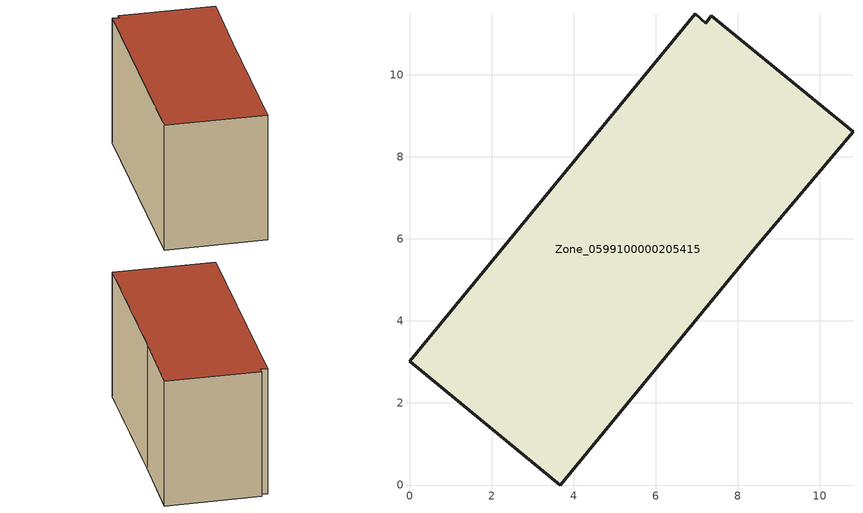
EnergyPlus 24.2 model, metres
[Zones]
Zone_0599100000205415
 floor ground (C_G): 8.37,5.71 3.68,0 0,3.01 6.96,11.48 7.22,11.26 7.36,11.43 10.81,8.61 z0
 wall outside (C_F): 6.96,11.48 0,3.01 3.68,0 8.37,5.71 10.81,8.61 7.36,11.43 7.22,11.26 6.96,11.48 z0:6.24
 roof outside (C_R): 10.81,8.61 7.36,11.43 7.22,11.26 6.96,11.48 0,3.01 3.68,0 8.37,5.71 z6.24
[BUILDING]
Pand.0599100000205415: North Axis=0; Terrain=City; Loads Convergence Tolerance Value=0.04; Temperature Convergence Tolerance Value=0.4; Solar Distribution=FullExterior; Maximum Number of Warmup Days=25; Minimum Number of Warmup Days=1
[Site:Location]
Rotterdam.The.Hague.AP_ZH_NLD Design_Conditions: Latitude=51.96; Longitude=4.45; Time Zone=1; Elevation=-4.5
[SITE:GROUNDTEMPERATURE:BUILDINGSURFACE]
18, 18, 18, 18, 18, 18, 18, 18, 18, 18, 18, 18
[MATERIAL] Thermal Absorptance=0.9; Solar Absorptance=0.7; Visible Absorptance=0.7
Name | Roughness | Thickness | Conductivity | Density | Specific Heat
G.TI.1946 | MediumSmooth | 0.15 | 1 | 540 | 1210
F.TI.1946 | Rough | 0.3 | 0.857143 | 1920 | 840
R.TI.1946 | MediumRough | 0.2 | 0.1 | 1500 | 1000
[CONSTRUCTION]
C_G: G.TI.1946
C_F: F.TI.1946
C_R: R.TI.1946
[ZONE]
Zone_0599100000205415: Type=1; Multiplier=1; Ceiling Height=Autocalculate; Volume=Autocalculate; Floor Area=autocalculate; Part of Total Floor Area=Yes
[ZONEINFILTRATION:DESIGNFLOWRATE]
Infil_Zone_0599100000205415: Zone or ZoneList or Space or SpaceList=Zone_0599100000205415; Schedule=AlwaysOn; Design Flow Rate Calculation Method=Flow/Area; Flow Rate per Floor Area=0.003; Constant Term Coefficient=1; Temperature Term Coefficient=0; Velocity Term Coefficient=0; Velocity Squared Term Coefficient=0
[HVACTEMPLATE:ZONE:IDEALLOADSAIRSYSTEM]
Zone_0599100000205415: Maximum Heating Supply Air Temperature=50; Minimum Cooling Supply Air Temperature=13; Maximum Heating Supply Air Humidity Ratio=0.0156; Minimum Cooling Supply Air Humidity Ratio=0.0077; Heating Limit=NoLimit; Cooling Limit=NoLimit; Dehumidification Control Type=ConstantSensibleHeatRatio; Cooling Sensible Heat Ratio=0.7; Dehumidification Setpoint=60; Humidification Control Type=None; Humidification Setpoint=30; Outdoor Air Method=None; Outdoor Air Flow Rate per Person=0.00944; Outdoor Air Flow Rate per Zone Floor Area=0; Outdoor Air Flow Rate per Zone=0; Demand Controlled Ventilation Type=None; Outdoor Air Economizer Type=NoEconomizer; Heat Recovery Type=None; Sensible Heat Recovery Effectiveness=0.7; Latent Heat Recovery Effectiveness=0.65
[ZONECONTROL:THERMOSTAT]
ThermostatControl_Zone_0599100000205415: Zone or ZoneList=Zone_0599100000205415; Control Type Schedule=DualSetpointControlType; Control 1=Thermostat_Zone_0599100000205415; Temperature Difference Between Cutout And Setpoint=0
[THERMOSTATSETPOINT:DUALSETPOINT]
Thermostat_Zone_0599100000205415: Heating Setpoint Temperature Schedule=HeatingSetpoint_Zone_0599100000205415; Cooling Setpoint Temperature Schedule=CoolingSetpoint_Zone_0599100000205415
[SCHEDULE:COMPACT]
HeatingSetpoint_Zone_0599100000205415: Through: 12/31, For: AllDays, Until: 24:00, 21
CoolingSetpoint_Zone_0599100000205415: Through: 12/31, For: AllDays, Until: 24:00, 24
DualSetpointControlType: Through: 12/31, For: AllDays, Until: 24:00, 4
AlwaysOn: Through: 12/31, For: AllDays, Until: 24:00, 1
